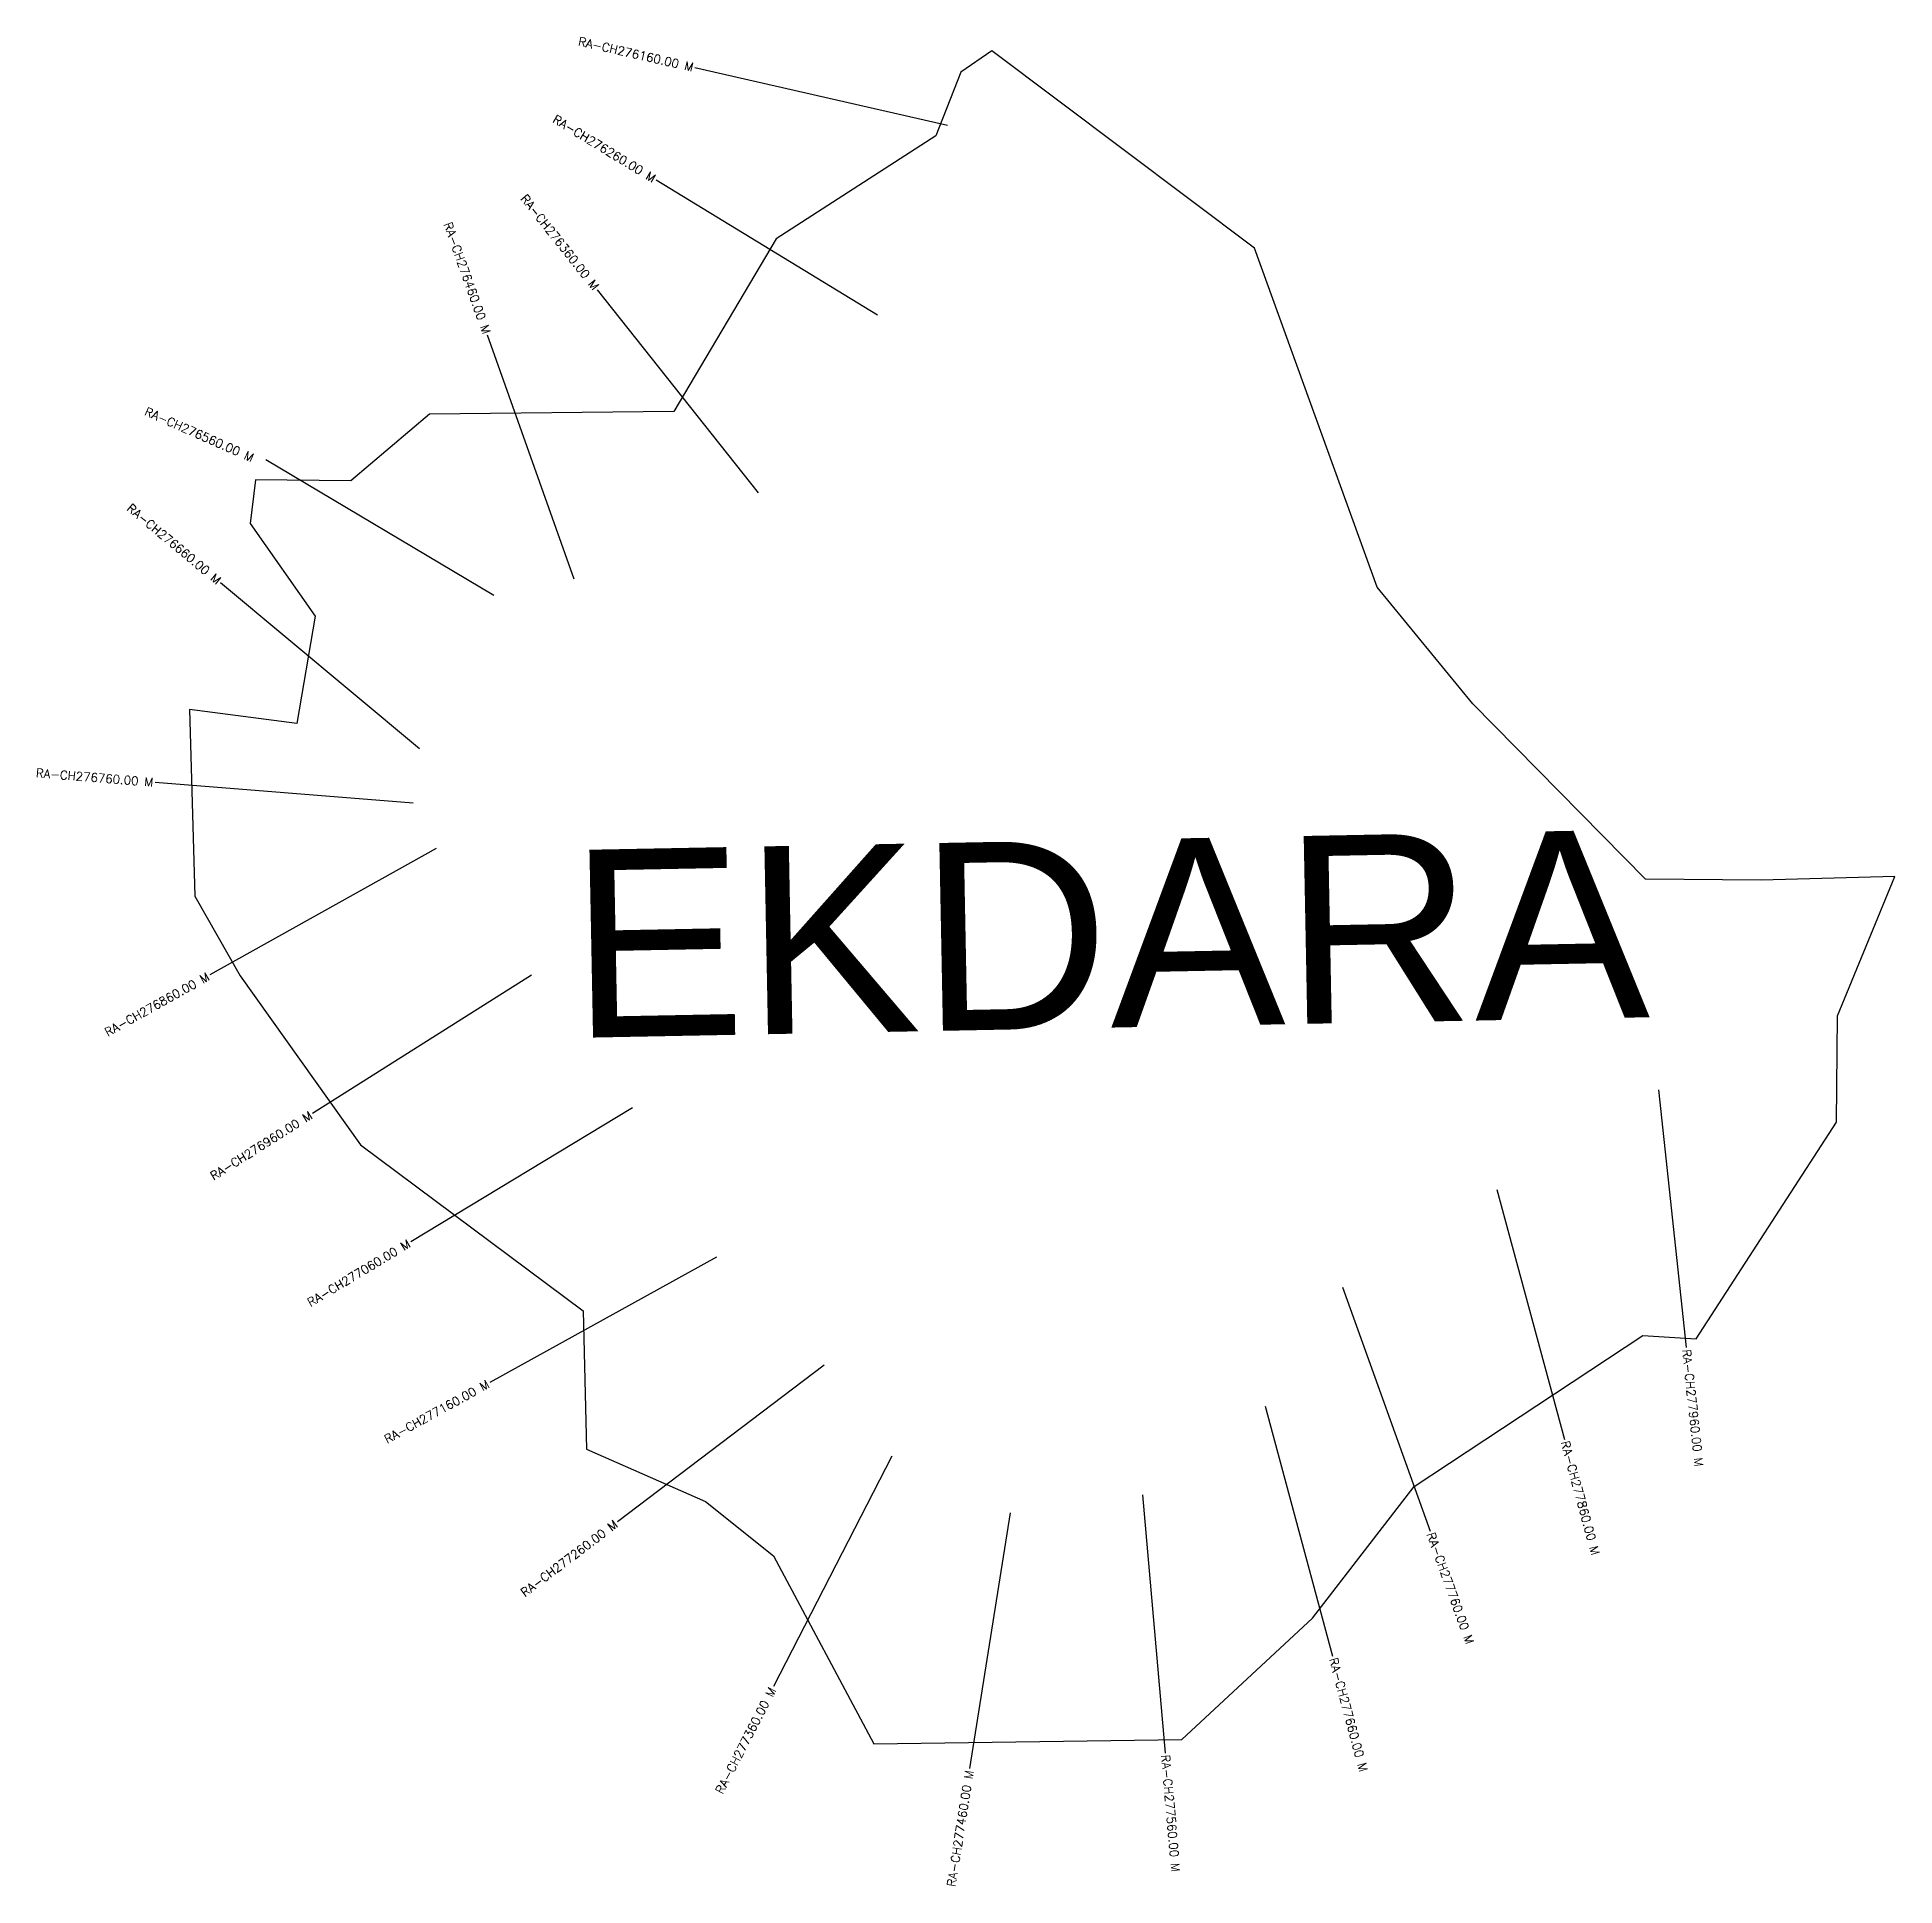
# Model space of a CAD drawing. Header units: metres. Extents: x 283824 to 284899, y 2025748 to 2026818.
import ezdxf
from ezdxf.enums import TextEntityAlignment as Align

# ---------------------------------------------------------------- set-up
doc = ezdxf.new("R2010")
doc.units = ezdxf.units.M
for name, color, linetype in [('CS', 134, 'Continuous'), ('CSMark', 6, 'Continuous'), ('VILLAGE BOUNDRY', 10, 'Continuous'), ('VILLAGE NAME', 250, 'Continuous')]:
    doc.layers.add(name, color=color, linetype=linetype)
doc.styles.get("Standard").update_dxf_attribs({"font": 'simplex.shx'})

msp = doc.modelspace()

# ---------------------------------------------------------------- linework, layer by layer
at = {"layer": 'CS'}
for p, q in [((284350.8, 2026766.7), (284204.5, 2026800.2)), ((284310.2, 2026657), (284182.1, 2026735.1)), ((284241.3, 2026554.1), (284148.1, 2026671.6)), ((284134.6, 2026504), (284084.4, 2026645.3)), ((284088, 2026494.7), (283956.1, 2026573.1)), ((284045.1, 2026405.9), (283929.9, 2026502)), ((284041.4, 2026374.4), (283891.9, 2026386.4)), ((284054.7, 2026348.1), (283923.7, 2026275)), ((284110, 2026274.8), (283983.1, 2026194.8)), ((284762.5, 2026208.4), (284778.6, 2026059.2)), ((284168.4, 2026198), (284040, 2026120.5)), ((284668.8, 2026150.8), (284708, 2026006)), ((284217.1, 2026111.5), (284085.8, 2026039)), ((284579.5, 2026094.2), (284630.2, 2025953)), ((284279.3, 2026049), (284159.7, 2025958.4)), ((284534.8, 2026025.4), (284573.8, 2025880.6)), ((284318.5, 2025996.4), (284250, 2025863)), ((284463.7, 2025974), (284476.9, 2025824.5)), ((284387.1, 2025963.6), (284363.6, 2025815.5))]:
    msp.add_line(p, q, dxfattribs=at)
at = {"layer": 'VILLAGE BOUNDRY'}
msp.add_lwpolyline([(284528.5, 2026695.7), (284376.4, 2026810), (284358.6, 2026797.6), (284344.1, 2026760.7), (284251.5, 2026701.1), (284192.4, 2026601.1), (284050.9, 2026599.7), (284005.2, 2026561), (283950.1, 2026561.6), (283947, 2026536.4), (283984.6, 2026482.7), (283974, 2026420.6), (283911.8, 2026428.7), (283914.9, 2026320.6), (283941.2, 2026274.4), (284010.8, 2026176.7), (284139.9, 2026080.5), (284141.8, 2026000.5), (284210.7, 2025970.1), (284250, 2025938.6), (284308.2, 2025829.8), (284486.4, 2025832.3), (284562.1, 2025902.5), (284621, 2025978.8), (284753.5, 2026066.2), (284784.3, 2026064.2), (284865.6, 2026189.7), (284866.1, 2026251.2), (284899.3, 2026332), (284822, 2026329.9), (284754.9, 2026330.4), (284655, 2026431.9), (284599.6, 2026499.4)], close=True, dxfattribs=at)

# ---------------------------------------------------------------- texts
at = {"layer": 'CSMark'}
for s, rotation, p in [('RA-CH276160.00 M', 347.1107, (284203.6, 2026800.4)), ('RA-CH276260.00 M', 328.6428, (284181.2, 2026735.6)), ('RA-CH276360.00 M', 308.384, (284147.5, 2026672.4)), ('RA-CH276460.00 M', 289.5481, (284084.1, 2026646.3)), ('RA-CH276560.00 M', 336.1881, (283948.7, 2026574.1)), ('RA-CH276660.00 M', 320.1769, (283929.1, 2026502.6)), ('RA-CH276760.00 M', 355.4023, (283890.9, 2026386.5)), ('RA-CH276860.00 M', 29.1839, (283922.8, 2026274.5)), ('RA-CH276960.00 M', 32.2411, (283982.2, 2026194.3)), ('RA-CH277060.00 M', 31.0986, (284039.1, 2026120)), ('RA-CH277160.00 M', 28.8886, (284084.9, 2026038.6)), ('RA-CH277260.00 M', 37.1513, (284158.9, 2025957.8)), ('RA-CH277360.00 M', 62.8099, (284249.5, 2025862.1)), ('RA-CH277460.00 M', 81.0144, (284363.5, 2025814.5))]:
    msp.add_text(s, height=5, rotation=rotation, dxfattribs=at).set_placement(p, align=Align.MIDDLE_RIGHT)
for s, rotation, p in [('RA-CH277960.00 M', 276.1537, (284778.7, 2026058.2)), ('RA-CH277860.00 M', 285.1717, (284708.3, 2026005.1)), ('RA-CH277760.00 M', 289.7379, (284630.5, 2025952)), ('RA-CH277660.00 M', 285.0718, (284574.1, 2025879.6)), ('RA-CH277560.00 M', 275.0444, (284477, 2025823.6))]:
    msp.add_text(s, height=5, rotation=rotation, dxfattribs=at).set_placement(p, align=Align.MIDDLE_LEFT)
at = {"layer": 'VILLAGE NAME', "insert": (284131, 2026347.2), "char_height": 108.748, "attachment_point": 1, "rotation": 1.1028}
msp.add_mtext_dynamic_manual_height_columns('{\\fArial|b0|i0|c0|p34;EKDARA}', width=726.929, gutter_width=543.7, heights=[0], dxfattribs=at)

doc.saveas('drawing.dxf')
